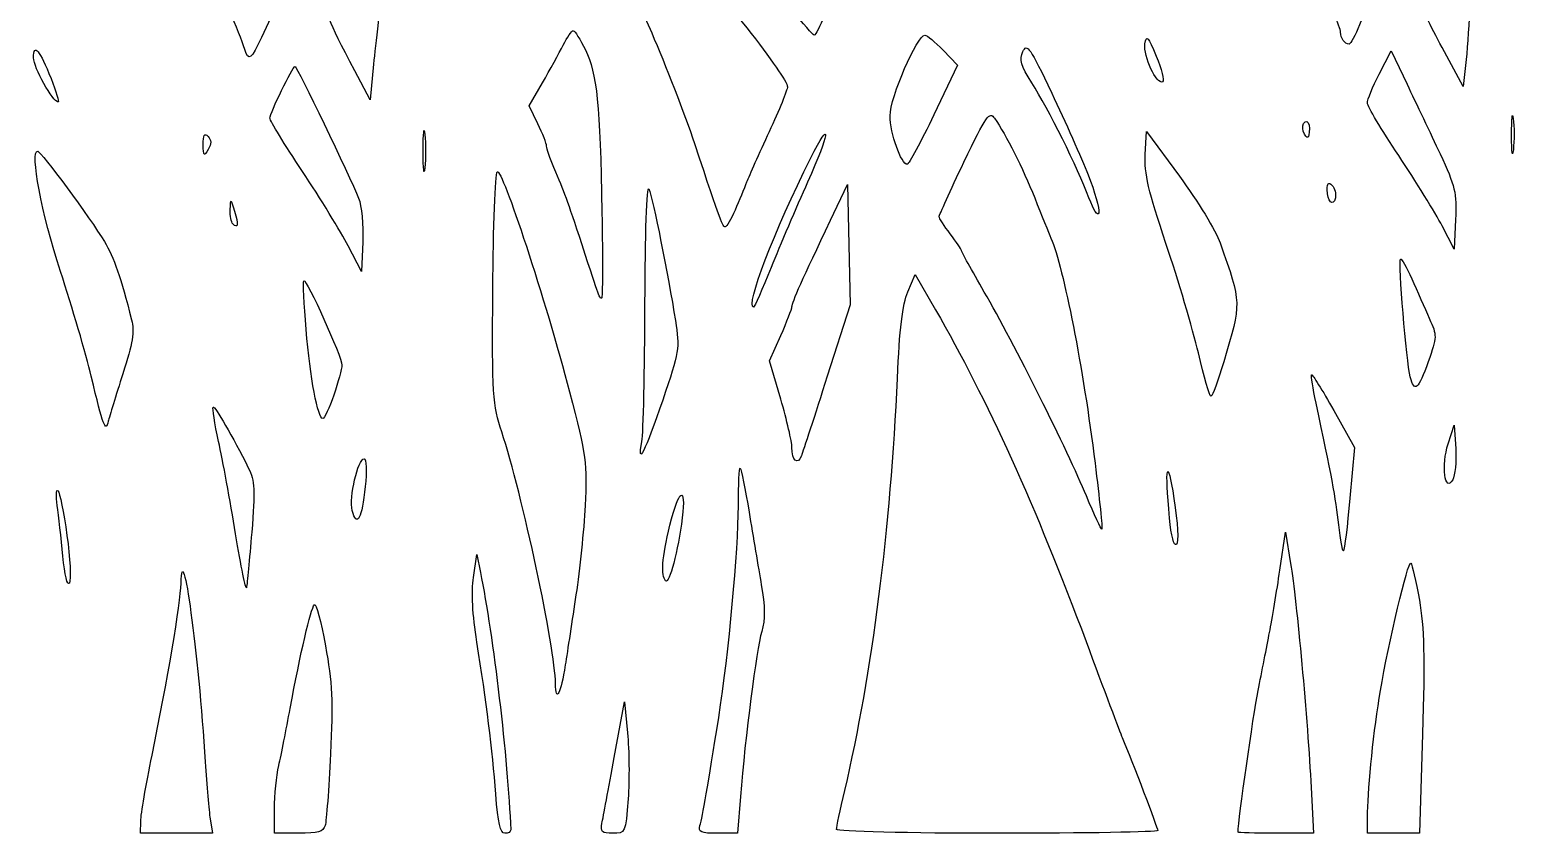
# Model space of a CAD drawing. Header units: centimetres. Extents: x -52 to 49, y -21 to 24.
# Drawn here: x -21 to -12.2, y -19.79 to -15.02 of the extents above; entities that cross this region are included whole.
import ezdxf

# ---------------------------------------------------------------- set-up
doc = ezdxf.new("R2010")
doc.units = ezdxf.units.CM
doc.header["$MEASUREMENT"] = 0
doc.layers.add('Layer 1', color=7, linetype='Continuous')

msp = doc.modelspace()

# ---------------------------------------------------------------- linework, layer by layer
at = {"layer": 'Layer 1'}
for points, knots in [([(-16.29039, -14.93876), (-16.25419, -14.85072), (-16.24717, -14.78969), (-16.26114, -14.68441), (-16.26114, -14.68441), (-16.27691, -14.5655), (-16.29819, -14.52665), (-16.41135, -14.41008), (-16.41135, -14.41008), (-16.48386, -14.33539), (-16.63577, -14.14645), (-16.74893, -13.99023), (-16.74893, -13.99023), (-16.74893, -13.99023), (-16.95468, -13.70618), (-16.95468, -13.70618), (-16.95468, -13.70618), (-16.95468, -13.70618), (-17.08118, -13.89132), (-17.08118, -13.89132), (-17.08118, -13.89132), (-17.08118, -13.89132), (-17.20768, -14.07646), (-17.20768, -14.07646), (-17.20768, -14.07646), (-17.20768, -14.07646), (-17.12782, -14.16213), (-17.12782, -14.16213), (-17.12782, -14.16213), (-16.93108, -14.37319), (-16.59116, -14.76374), (-16.4833, -14.90265), (-16.4833, -14.90265), (-16.41833, -14.98632), (-16.35906, -15.05474), (-16.35159, -15.05469), (-16.35159, -15.05469), (-16.34412, -15.05469), (-16.31658, -15.00246), (-16.29038, -14.93875), (-16.29038, -14.93875), (-16.29038, -14.93875), (-16.29039, -14.93876), (-16.29039, -14.93876)], [0, 0, 0, 0, 0.0833333, 0.0833333, 0.0833333, 0.0833333, 0.1666667, 0.1666667, 0.1666667, 0.1666667, 0.25, 0.25, 0.25, 0.25, 0.3333333, 0.3333333, 0.3333333, 0.3333333, 0.4166667, 0.4166667, 0.4166667, 0.4166667, 0.5, 0.5, 0.5, 0.5, 0.5833333, 0.5833333, 0.5833333, 0.5833333, 0.6666667, 0.6666667, 0.6666667, 0.6666667, 0.75, 0.75, 0.75, 0.75, 0.8333333, 0.8333333, 0.8333333, 0.8333333, 1, 1, 1, 1]), ([(-19.62954, -15.06853), (-19.62954, -15.06853), (-19.57381, -14.94998), (-19.57381, -14.94998), (-19.57381, -14.94998), (-19.57381, -14.94998), (-19.69892, -14.71796), (-19.69892, -14.71796), (-19.69892, -14.71796), (-19.87925, -14.38354), (-20.11193, -13.99125), (-20.12323, -14.00256), (-20.12323, -14.00256), (-20.12857, -14.00789), (-20.1202, -14.09404), (-20.10464, -14.19398), (-20.10464, -14.19398), (-20.08631, -14.31169), (-20.03644, -14.4557), (-19.96307, -14.6028), (-19.96307, -14.6028), (-19.85857, -14.8123), (-19.76452, -15.02756), (-19.72803, -15.14078), (-19.72803, -15.14078), (-19.70578, -15.20982), (-19.69077, -15.19882), (-19.62953, -15.06853), (-19.62953, -15.06853), (-19.62953, -15.06853), (-19.62954, -15.06853), (-19.62954, -15.06853)], [0, 0, 0, 0, 0.1111111, 0.1111111, 0.1111111, 0.1111111, 0.2222222, 0.2222222, 0.2222222, 0.2222222, 0.3333333, 0.3333333, 0.3333333, 0.3333333, 0.4444444, 0.4444444, 0.4444444, 0.4444444, 0.5555556, 0.5555556, 0.5555556, 0.5555556, 0.6666667, 0.6666667, 0.6666667, 0.6666667, 0.7777778, 0.7777778, 0.7777778, 0.7777778, 1, 1, 1, 1]), ([(-13.11623, -14.99371), (-13.11623, -14.99371), (-13.06944, -14.87991), (-13.06944, -14.87991), (-13.06944, -14.87991), (-13.06944, -14.87991), (-13.23724, -14.57709), (-13.23724, -14.57709), (-13.23724, -14.57709), (-13.43696, -14.21667), (-13.5757, -13.99022), (-13.58878, -14.0033), (-13.58878, -14.0033), (-13.594, -14.00852), (-13.58664, -14.08496), (-13.57244, -14.17318), (-13.57244, -14.17318), (-13.55634, -14.27313), (-13.4868, -14.45916), (-13.38789, -14.66689), (-13.38789, -14.66689), (-13.30059, -14.85022), (-13.22917, -15.01646), (-13.22917, -15.03633), (-13.22917, -15.03633), (-13.22917, -15.07391), (-13.20507, -15.10779), (-13.17846, -15.10762), (-13.17846, -15.10762), (-13.16997, -15.10762), (-13.14197, -15.05631), (-13.11624, -14.99372), (-13.11624, -14.99372), (-13.11624, -14.99372), (-13.11623, -14.99371), (-13.11623, -14.99371)], [0, 0, 0, 0, 0.1, 0.1, 0.1, 0.1, 0.2, 0.2, 0.2, 0.2, 0.3, 0.3, 0.3, 0.3, 0.4, 0.4, 0.4, 0.4, 0.5, 0.5, 0.5, 0.5, 0.6, 0.6, 0.6, 0.6, 0.7, 0.7, 0.7, 0.7, 0.8, 0.8, 0.8, 0.8, 1, 1, 1, 1]), ([(-18.90415, -14.68582), (-18.88089, -14.49239), (-18.87431, -14.34678), (-18.8882, -14.33289), (-18.8882, -14.33289), (-18.90768, -14.31341), (-19.07259, -14.56632), (-19.22799, -14.85398), (-19.22799, -14.85398), (-19.25763, -14.90885), (-19.24173, -14.95212), (-19.07637, -15.26646), (-19.07637, -15.26646), (-19.07637, -15.26646), (-18.9859, -15.43844), (-18.9859, -15.43844), (-18.9859, -15.43844), (-18.9859, -15.43844), (-18.96482, -15.22677), (-18.96482, -15.22677), (-18.96482, -15.22677), (-18.95323, -15.11035), (-18.92593, -14.86693), (-18.90415, -14.68582)], [0, 0, 0, 0, 0.1428571, 0.1428571, 0.1428571, 0.1428571, 0.2857143, 0.2857143, 0.2857143, 0.2857143, 0.4285714, 0.4285714, 0.4285714, 0.4285714, 0.5714286, 0.5714286, 0.5714286, 0.5714286, 0.7142857, 0.7142857, 0.7142857, 0.7142857, 1, 1, 1, 1]), ([(-16.8208, -16.09328), (-16.79696, -16.03871), (-16.76615, -15.9643), (-16.75233, -15.92792), (-16.75233, -15.92792), (-16.73851, -15.89154), (-16.67833, -15.75689), (-16.6186, -15.6287), (-16.6186, -15.6287), (-16.55887, -15.50051), (-16.51, -15.38025), (-16.51, -15.36145), (-16.51, -15.36145), (-16.51, -15.30676), (-16.90788, -14.79634), (-17.24236, -14.42194), (-17.24236, -14.42194), (-17.24236, -14.42194), (-17.34681, -14.30502), (-17.34681, -14.30502), (-17.34681, -14.30502), (-17.34681, -14.30502), (-17.40956, -14.40655), (-17.40956, -14.40655), (-17.40956, -14.40655), (-17.49919, -14.55157), (-17.48358, -14.65497), (-17.31332, -15.04403), (-17.31332, -15.04403), (-17.23235, -15.22905), (-17.11814, -15.52446), (-17.05953, -15.70048), (-17.05953, -15.70048), (-16.90079, -16.17716), (-16.89516, -16.1925), (-16.87903, -16.1925), (-16.87903, -16.1925), (-16.87084, -16.1925), (-16.84463, -16.14785), (-16.8208, -16.09328)], [0, 0, 0, 0, 0.0909091, 0.0909091, 0.0909091, 0.0909091, 0.1818182, 0.1818182, 0.1818182, 0.1818182, 0.2727273, 0.2727273, 0.2727273, 0.2727273, 0.3636364, 0.3636364, 0.3636364, 0.3636364, 0.4545455, 0.4545455, 0.4545455, 0.4545455, 0.5454545, 0.5454545, 0.5454545, 0.5454545, 0.6363636, 0.6363636, 0.6363636, 0.6363636, 0.7272727, 0.7272727, 0.7272727, 0.7272727, 0.8181818, 0.8181818, 0.8181818, 0.8181818, 1, 1, 1, 1]), ([(-12.46475, -14.88115), (-12.46218, -14.73712), (-12.46965, -14.71329), (-12.53798, -14.64783), (-12.53798, -14.64783), (-12.53798, -14.64783), (-12.61408, -14.57492), (-12.61408, -14.57492), (-12.61408, -14.57492), (-12.61408, -14.57492), (-12.6835, -14.69913), (-12.6835, -14.69913), (-12.6835, -14.69913), (-12.72168, -14.76744), (-12.75292, -14.83981), (-12.75292, -14.85994), (-12.75292, -14.85994), (-12.75292, -14.88007), (-12.69637, -15.00061), (-12.62724, -15.1278), (-12.62724, -15.1278), (-12.62724, -15.1278), (-12.50156, -15.35906), (-12.50156, -15.35906), (-12.50156, -15.35906), (-12.50156, -15.35906), (-12.48459, -15.20031), (-12.48459, -15.20031), (-12.48459, -15.20031), (-12.47526, -15.113), (-12.46633, -14.96937), (-12.46475, -14.88115)], [0, 0, 0, 0, 0.1111111, 0.1111111, 0.1111111, 0.1111111, 0.2222222, 0.2222222, 0.2222222, 0.2222222, 0.3333333, 0.3333333, 0.3333333, 0.3333333, 0.4444444, 0.4444444, 0.4444444, 0.4444444, 0.5555556, 0.5555556, 0.5555556, 0.5555556, 0.6666667, 0.6666667, 0.6666667, 0.6666667, 0.7777778, 0.7777778, 0.7777778, 0.7777778, 1, 1, 1, 1]), ([(-17.61018, -16.10651), (-17.62154, -15.46035), (-17.63944, -15.28488), (-17.7085, -15.14274), (-17.7085, -15.14274), (-17.73907, -15.07981), (-17.77141, -15.02833), (-17.78037, -15.02833), (-17.78037, -15.02833), (-17.78933, -15.02833), (-17.8163, -15.06703), (-17.84032, -15.11432), (-17.84032, -15.11432), (-17.86434, -15.16161), (-17.91939, -15.26209), (-17.96266, -15.3376), (-17.96266, -15.3376), (-17.96266, -15.3376), (-18.04134, -15.47489), (-18.04134, -15.47489), (-18.04134, -15.47489), (-18.04134, -15.47489), (-17.99004, -15.58106), (-17.99004, -15.58106), (-17.99004, -15.58106), (-17.96183, -15.63945), (-17.93875, -15.69931), (-17.93875, -15.71407), (-17.93875, -15.71407), (-17.93875, -15.72883), (-17.91924, -15.78596), (-17.8954, -15.84103), (-17.8954, -15.84103), (-17.8306, -15.99068), (-17.81806, -16.02499), (-17.72838, -16.29833), (-17.72838, -16.29833), (-17.62076, -16.62635), (-17.62461, -16.61583), (-17.61207, -16.61583), (-17.61207, -16.61583), (-17.60611, -16.61583), (-17.60526, -16.38663), (-17.61019, -16.10651), (-17.61019, -16.10651), (-17.61019, -16.10651), (-17.61018, -16.10651), (-17.61018, -16.10651)], [0, 0, 0, 0, 0.0769231, 0.0769231, 0.0769231, 0.0769231, 0.1538462, 0.1538462, 0.1538462, 0.1538462, 0.2307692, 0.2307692, 0.2307692, 0.2307692, 0.3076923, 0.3076923, 0.3076923, 0.3076923, 0.3846154, 0.3846154, 0.3846154, 0.3846154, 0.4615385, 0.4615385, 0.4615385, 0.4615385, 0.5384615, 0.5384615, 0.5384615, 0.5384615, 0.6153846, 0.6153846, 0.6153846, 0.6153846, 0.6923077, 0.6923077, 0.6923077, 0.6923077, 0.7692308, 0.7692308, 0.7692308, 0.7692308, 0.8461538, 0.8461538, 0.8461538, 0.8461538, 1, 1, 1, 1]), ([(-15.64138, -15.52711), (-15.64138, -15.52711), (-15.50037, -15.23365), (-15.50037, -15.23365), (-15.50037, -15.23365), (-15.50037, -15.23365), (-15.58704, -15.14422), (-15.58704, -15.14422), (-15.58704, -15.14422), (-15.63471, -15.09504), (-15.68314, -15.05479), (-15.69465, -15.05479), (-15.69465, -15.05479), (-15.74118, -15.05479), (-15.90146, -15.4254), (-15.90146, -15.533), (-15.90146, -15.533), (-15.90146, -15.63649), (-15.83535, -15.82295), (-15.79923, -15.82133), (-15.79923, -15.82133), (-15.78997, -15.82091), (-15.71894, -15.68851), (-15.64138, -15.52711)], [0, 0, 0, 0, 0.1428571, 0.1428571, 0.1428571, 0.1428571, 0.2857143, 0.2857143, 0.2857143, 0.2857143, 0.4285714, 0.4285714, 0.4285714, 0.4285714, 0.5714286, 0.5714286, 0.5714286, 0.5714286, 0.7142857, 0.7142857, 0.7142857, 0.7142857, 1, 1, 1, 1]), ([(-14.32226, -15.17995), (-14.37137, -15.06248), (-14.38151, -15.05151), (-14.38938, -15.10733), (-14.38938, -15.10733), (-14.39952, -15.17924), (-14.31924, -15.35222), (-14.28543, -15.33132), (-14.28543, -15.33132), (-14.27387, -15.32417), (-14.29044, -15.25606), (-14.32226, -15.17994), (-14.32226, -15.17994), (-14.32226, -15.17994), (-14.32226, -15.17995), (-14.32226, -15.17995)], [0, 0, 0, 0, 0.2, 0.2, 0.2, 0.2, 0.4, 0.4, 0.4, 0.4, 0.6, 0.6, 0.6, 0.6, 1, 1, 1, 1]), ([(-20.8779, -15.31276), (-20.94413, -15.14371), (-20.98146, -15.09906), (-20.98146, -15.18888), (-20.98146, -15.18888), (-20.98146, -15.24616), (-20.86721, -15.45167), (-20.83537, -15.45167), (-20.83537, -15.45167), (-20.82883, -15.45167), (-20.84797, -15.38916), (-20.8779, -15.31276)], [0, 0, 0, 0, 0.25, 0.25, 0.25, 0.25, 0.5, 0.5, 0.5, 0.5, 1, 1, 1, 1]), ([(-14.72637, -15.88347), (-14.76576, -15.78422), (-14.8629, -15.5661), (-14.94224, -15.39875), (-14.94224, -15.39875), (-15.07111, -15.12693), (-15.08941, -15.1007), (-15.11385, -15.15283), (-15.11385, -15.15283), (-15.13625, -15.20063), (-15.12657, -15.23412), (-15.06028, -15.33804), (-15.06028, -15.33804), (-14.96181, -15.49241), (-14.78905, -15.84053), (-14.72158, -16.02052), (-14.72158, -16.02052), (-14.69366, -16.09501), (-14.66823, -16.13339), (-14.66337, -16.10836), (-14.66337, -16.10836), (-14.65863, -16.08391), (-14.68698, -15.98271), (-14.72637, -15.88346), (-14.72637, -15.88346), (-14.72637, -15.88346), (-14.72637, -15.88347), (-14.72637, -15.88347)], [0, 0, 0, 0, 0.125, 0.125, 0.125, 0.125, 0.25, 0.25, 0.25, 0.25, 0.375, 0.375, 0.375, 0.375, 0.5, 0.5, 0.5, 0.5, 0.625, 0.625, 0.625, 0.625, 0.75, 0.75, 0.75, 0.75, 1, 1, 1, 1]), ([(-12.63917, -15.75915), (-12.69445, -15.6415), (-12.78251, -15.45572), (-12.83485, -15.34631), (-12.83485, -15.34631), (-12.83485, -15.34631), (-12.93001, -15.14739), (-12.93001, -15.14739), (-12.93001, -15.14739), (-12.93001, -15.14739), (-13.00021, -15.28542), (-13.00021, -15.28542), (-13.00021, -15.28542), (-13.03882, -15.36133), (-13.07019, -15.43872), (-13.06993, -15.4574), (-13.06993, -15.4574), (-13.06967, -15.47607), (-12.98625, -15.61637), (-12.88457, -15.76916), (-12.88457, -15.76916), (-12.78289, -15.92196), (-12.66702, -16.10951), (-12.62709, -16.18594), (-12.62709, -16.18594), (-12.62709, -16.18594), (-12.55448, -16.3249), (-12.55448, -16.3249), (-12.55448, -16.3249), (-12.55448, -16.3249), (-12.54657, -16.14898), (-12.54657, -16.14898), (-12.54657, -16.14898), (-12.5395, -15.99169), (-12.5493, -15.95041), (-12.63917, -15.75914), (-12.63917, -15.75914), (-12.63917, -15.75914), (-12.63917, -15.75915), (-12.63917, -15.75915)], [0, 0, 0, 0, 0.0909091, 0.0909091, 0.0909091, 0.0909091, 0.1818182, 0.1818182, 0.1818182, 0.1818182, 0.2727273, 0.2727273, 0.2727273, 0.2727273, 0.3636364, 0.3636364, 0.3636364, 0.3636364, 0.4545455, 0.4545455, 0.4545455, 0.4545455, 0.5454545, 0.5454545, 0.5454545, 0.5454545, 0.6363636, 0.6363636, 0.6363636, 0.6363636, 0.7272727, 0.7272727, 0.7272727, 0.7272727, 0.8181818, 0.8181818, 0.8181818, 0.8181818, 1, 1, 1, 1]), ([(-19.05346, -16.02256), (-19.10639, -15.89017), (-19.41977, -15.24), (-19.43066, -15.24), (-19.43066, -15.24), (-19.44506, -15.24), (-19.57917, -15.51825), (-19.57917, -15.54812), (-19.57917, -15.54812), (-19.57917, -15.56189), (-19.49267, -15.70358), (-19.38696, -15.86298), (-19.38696, -15.86298), (-19.28124, -16.02238), (-19.1592, -16.22129), (-19.11576, -16.305), (-19.11576, -16.305), (-19.11576, -16.305), (-19.03678, -16.45719), (-19.03678, -16.45719), (-19.03678, -16.45719), (-19.03678, -16.45719), (-19.02885, -16.28057), (-19.02885, -16.28057), (-19.02885, -16.28057), (-19.02446, -16.1828), (-19.03545, -16.06761), (-19.05347, -16.02254), (-19.05347, -16.02254), (-19.05347, -16.02254), (-19.05346, -16.02256), (-19.05346, -16.02256)], [0, 0, 0, 0, 0.1111111, 0.1111111, 0.1111111, 0.1111111, 0.2222222, 0.2222222, 0.2222222, 0.2222222, 0.3333333, 0.3333333, 0.3333333, 0.3333333, 0.4444444, 0.4444444, 0.4444444, 0.4444444, 0.5555556, 0.5555556, 0.5555556, 0.5555556, 0.6666667, 0.6666667, 0.6666667, 0.6666667, 0.7777778, 0.7777778, 0.7777778, 0.7777778, 1, 1, 1, 1]), ([(-16.60665, -16.43363), (-16.55489, -16.30431), (-16.4578, -16.0767), (-16.39089, -15.92783), (-16.39089, -15.92783), (-16.25903, -15.63445), (-16.24624, -15.53484), (-16.37272, -15.78634), (-16.37272, -15.78634), (-16.58699, -16.21241), (-16.76204, -16.66876), (-16.71121, -16.66876), (-16.71121, -16.66876), (-16.70546, -16.66876), (-16.65841, -16.56296), (-16.60665, -16.43364), (-16.60665, -16.43364), (-16.60665, -16.43364), (-16.60665, -16.43363), (-16.60665, -16.43363)], [0, 0, 0, 0, 0.1666667, 0.1666667, 0.1666667, 0.1666667, 0.3333333, 0.3333333, 0.3333333, 0.3333333, 0.5, 0.5, 0.5, 0.5, 0.6666667, 0.6666667, 0.6666667, 0.6666667, 1, 1, 1, 1]), ([(-14.68562, -17.59479), (-14.75566, -17.02863), (-14.87045, -16.44211), (-14.94713, -16.25864), (-14.94713, -16.25864), (-14.95929, -16.22954), (-15.00267, -16.12238), (-15.04352, -16.02051), (-15.04352, -16.02051), (-15.11547, -15.84112), (-15.2121, -15.64923), (-15.28151, -15.54794), (-15.28151, -15.54794), (-15.31166, -15.50394), (-15.33096, -15.53163), (-15.46284, -15.80803), (-15.46284, -15.80803), (-15.54401, -15.97817), (-15.61042, -16.12422), (-15.61042, -16.13259), (-15.61042, -16.13259), (-15.61042, -16.14096), (-15.58065, -16.18684), (-15.54427, -16.23453), (-15.54427, -16.23453), (-15.50789, -16.28223), (-15.47812, -16.32629), (-15.47812, -16.33245), (-15.47812, -16.33245), (-15.47812, -16.33861), (-15.41704, -16.44954), (-15.34238, -16.57895), (-15.34238, -16.57895), (-15.16689, -16.88317), (-14.84593, -17.52421), (-14.73705, -17.78797), (-14.73705, -17.78797), (-14.69018, -17.9015), (-14.64876, -17.9908), (-14.64499, -17.98641), (-14.64499, -17.98641), (-14.64123, -17.98202), (-14.65951, -17.80578), (-14.68561, -17.59478), (-14.68561, -17.59478), (-14.68561, -17.59478), (-14.68562, -17.59479), (-14.68562, -17.59479)], [0, 0, 0, 0, 0.0769231, 0.0769231, 0.0769231, 0.0769231, 0.1538462, 0.1538462, 0.1538462, 0.1538462, 0.2307692, 0.2307692, 0.2307692, 0.2307692, 0.3076923, 0.3076923, 0.3076923, 0.3076923, 0.3846154, 0.3846154, 0.3846154, 0.3846154, 0.4615385, 0.4615385, 0.4615385, 0.4615385, 0.5384615, 0.5384615, 0.5384615, 0.5384615, 0.6153846, 0.6153846, 0.6153846, 0.6153846, 0.6923077, 0.6923077, 0.6923077, 0.6923077, 0.7692308, 0.7692308, 0.7692308, 0.7692308, 0.8461538, 0.8461538, 0.8461538, 0.8461538, 1, 1, 1, 1]), ([(-13.41438, -15.60886), (-13.41438, -15.5789), (-13.42577, -15.56142), (-13.43968, -15.57002), (-13.43968, -15.57002), (-13.4536, -15.57862), (-13.45828, -15.60314), (-13.45008, -15.6245), (-13.45008, -15.6245), (-13.42909, -15.67919), (-13.41438, -15.67275), (-13.41438, -15.60886)], [0, 0, 0, 0, 0.25, 0.25, 0.25, 0.25, 0.5, 0.5, 0.5, 0.5, 1, 1, 1, 1]), ([(-12.20466, -15.5503), (-12.2105, -15.50333), (-12.21519, -15.54824), (-12.21507, -15.65011), (-12.21507, -15.65011), (-12.21507, -15.75197), (-12.21017, -15.79041), (-12.20444, -15.73551), (-12.20444, -15.73551), (-12.19871, -15.68061), (-12.19881, -15.59727), (-12.2047, -15.5503), (-12.2047, -15.5503), (-12.2047, -15.5503), (-12.20466, -15.5503), (-12.20466, -15.5503)], [0, 0, 0, 0, 0.2, 0.2, 0.2, 0.2, 0.4, 0.4, 0.4, 0.4, 0.6, 0.6, 0.6, 0.6, 1, 1, 1, 1]), ([(-19.94684, -15.65549), (-19.96813, -15.6342), (-19.97582, -15.64742), (-19.97524, -15.70434), (-19.97524, -15.70434), (-19.97453, -15.77276), (-19.97093, -15.77636), (-19.94604, -15.73354), (-19.94604, -15.73354), (-19.92569, -15.69853), (-19.92592, -15.67642), (-19.94683, -15.65549), (-19.94683, -15.65549), (-19.94683, -15.65549), (-19.94684, -15.65549), (-19.94684, -15.65549)], [0, 0, 0, 0, 0.2, 0.2, 0.2, 0.2, 0.4, 0.4, 0.4, 0.4, 0.6, 0.6, 0.6, 0.6, 1, 1, 1, 1]), ([(-18.66031, -15.64349), (-18.66602, -15.58892), (-18.67069, -15.63357), (-18.67069, -15.74271), (-18.67069, -15.74271), (-18.67069, -15.85185), (-18.66602, -15.8965), (-18.66031, -15.84193), (-18.66031, -15.84193), (-18.6546, -15.78736), (-18.6546, -15.69806), (-18.66031, -15.64349)], [0, 0, 0, 0, 0.25, 0.25, 0.25, 0.25, 0.5, 0.5, 0.5, 0.5, 1, 1, 1, 1]), ([(-13.92213, -16.99268), (-13.81633, -16.63793), (-13.81594, -16.65085), (-13.94321, -16.28762), (-13.94321, -16.28762), (-13.96822, -16.21625), (-14.07675, -16.03826), (-14.18439, -15.8921), (-14.18439, -15.8921), (-14.18439, -15.8921), (-14.3801, -15.62635), (-14.3801, -15.62635), (-14.3801, -15.62635), (-14.3801, -15.62635), (-14.38809, -15.76368), (-14.38809, -15.76368), (-14.38809, -15.76368), (-14.39441, -15.87225), (-14.36856, -15.98279), (-14.2647, -16.29149), (-14.2647, -16.29149), (-14.19244, -16.50625), (-14.10611, -16.79806), (-14.07285, -16.93994), (-14.07285, -16.93994), (-14.03959, -17.08182), (-14.00582, -17.19783), (-13.9978, -17.19773), (-13.9978, -17.19773), (-13.98979, -17.19773), (-13.95573, -17.10536), (-13.92213, -16.99268)], [0, 0, 0, 0, 0.1111111, 0.1111111, 0.1111111, 0.1111111, 0.2222222, 0.2222222, 0.2222222, 0.2222222, 0.3333333, 0.3333333, 0.3333333, 0.3333333, 0.4444444, 0.4444444, 0.4444444, 0.4444444, 0.5555556, 0.5555556, 0.5555556, 0.5555556, 0.6666667, 0.6666667, 0.6666667, 0.6666667, 0.7777778, 0.7777778, 0.7777778, 0.7777778, 1, 1, 1, 1]), ([(-20.4518, -17.0641), (-20.39405, -16.88442), (-20.38239, -16.81267), (-20.39976, -16.74402), (-20.39976, -16.74402), (-20.46361, -16.4918), (-20.50484, -16.37342), (-20.56163, -16.27925), (-20.56163, -16.27925), (-20.6438, -16.14301), (-20.93755, -15.74471), (-20.95668, -15.74359), (-20.95668, -15.74359), (-21.00445, -15.7408), (-20.93288, -16.11946), (-20.82183, -16.45709), (-20.82183, -16.45709), (-20.75242, -16.6681), (-20.67022, -16.94789), (-20.63916, -17.07886), (-20.63916, -17.07886), (-20.56876, -17.37565), (-20.55415, -17.41427), (-20.53808, -17.34602), (-20.53808, -17.34602), (-20.53156, -17.31833), (-20.49273, -17.19147), (-20.45179, -17.06409), (-20.45179, -17.06409), (-20.45179, -17.06409), (-20.4518, -17.0641), (-20.4518, -17.0641)], [0, 0, 0, 0, 0.1111111, 0.1111111, 0.1111111, 0.1111111, 0.2222222, 0.2222222, 0.2222222, 0.2222222, 0.3333333, 0.3333333, 0.3333333, 0.3333333, 0.4444444, 0.4444444, 0.4444444, 0.4444444, 0.5555556, 0.5555556, 0.5555556, 0.5555556, 0.6666667, 0.6666667, 0.6666667, 0.6666667, 0.7777778, 0.7777778, 0.7777778, 0.7777778, 1, 1, 1, 1]), ([(-17.82747, -18.79201), (-17.81479, -18.70835), (-17.78635, -18.52083), (-17.76426, -18.37531), (-17.76426, -18.37531), (-17.74217, -18.22979), (-17.71774, -17.99166), (-17.70997, -17.84614), (-17.70997, -17.84614), (-17.69676, -17.59872), (-17.70275, -17.55495), (-17.80238, -17.17145), (-17.80238, -17.17145), (-17.94149, -16.63594), (-18.20364, -15.83816), (-18.23129, -15.86622), (-18.23129, -15.86622), (-18.24321, -15.87832), (-18.25498, -16.19183), (-18.25743, -16.56291), (-18.25743, -16.56291), (-18.26157, -17.19073), (-18.25791, -17.24954), (-18.20464, -17.40958), (-18.20464, -17.40958), (-18.08449, -17.77054), (-17.88585, -18.69978), (-17.88585, -18.90091), (-17.88585, -18.90091), (-17.88585, -19.02221), (-17.8531, -18.96111), (-17.82748, -18.79201), (-17.82748, -18.79201), (-17.82748, -18.79201), (-17.82747, -18.79201), (-17.82747, -18.79201)], [0, 0, 0, 0, 0.1, 0.1, 0.1, 0.1, 0.2, 0.2, 0.2, 0.2, 0.3, 0.3, 0.3, 0.3, 0.4, 0.4, 0.4, 0.4, 0.5, 0.5, 0.5, 0.5, 0.6, 0.6, 0.6, 0.6, 0.7, 0.7, 0.7, 0.7, 0.8, 0.8, 0.8, 0.8, 1, 1, 1, 1]), ([(-13.2796, -15.94627), (-13.30055, -15.92532), (-13.30854, -15.93219), (-13.30854, -15.97113), (-13.30854, -15.97113), (-13.30854, -16.04108), (-13.27154, -16.07821), (-13.25976, -16.02008), (-13.25976, -16.02008), (-13.25476, -15.9954), (-13.26369, -15.96219), (-13.2796, -15.94627)], [0, 0, 0, 0, 0.25, 0.25, 0.25, 0.25, 0.5, 0.5, 0.5, 0.5, 1, 1, 1, 1]), ([(-19.78943, -16.09856), (-19.81232, -16.02193), (-19.81278, -16.02175), (-19.81501, -16.08887), (-19.81501, -16.08887), (-19.81625, -16.12646), (-19.80935, -16.16516), (-19.79965, -16.17486), (-19.79965, -16.17486), (-19.76893, -16.20558), (-19.76538, -16.17909), (-19.78943, -16.09856)], [0, 0, 0, 0, 0.25, 0.25, 0.25, 0.25, 0.5, 0.5, 0.5, 0.5, 1, 1, 1, 1]), ([(-17.24973, -17.21984), (-17.15172, -16.93261), (-17.14858, -16.91293), (-17.17457, -16.74812), (-17.17457, -16.74812), (-17.21683, -16.48018), (-17.3084, -16.02616), (-17.33199, -15.9676), (-17.33199, -15.9676), (-17.34371, -15.9385), (-17.35406, -16.24359), (-17.35498, -16.64559), (-17.35498, -16.64559), (-17.35591, -17.04759), (-17.36432, -17.41669), (-17.37369, -17.4658), (-17.37369, -17.4658), (-17.40406, -17.62504), (-17.35431, -17.52634), (-17.24972, -17.21983), (-17.24972, -17.21983), (-17.24972, -17.21983), (-17.24973, -17.21984), (-17.24973, -17.21984)], [0, 0, 0, 0, 0.1428571, 0.1428571, 0.1428571, 0.1428571, 0.2857143, 0.2857143, 0.2857143, 0.2857143, 0.4285714, 0.4285714, 0.4285714, 0.4285714, 0.5714286, 0.5714286, 0.5714286, 0.5714286, 0.7142857, 0.7142857, 0.7142857, 0.7142857, 1, 1, 1, 1]), ([(-16.27365, -17.07885), (-16.27365, -17.07885), (-16.13789, -16.65552), (-16.13789, -16.65552), (-16.13789, -16.65552), (-16.13789, -16.65552), (-16.14535, -16.29833), (-16.14535, -16.29833), (-16.14535, -16.29833), (-16.14535, -16.29833), (-16.15281, -15.94114), (-16.15281, -15.94114), (-16.15281, -15.94114), (-16.15281, -15.94114), (-16.25398, -16.15281), (-16.25398, -16.15281), (-16.25398, -16.15281), (-16.419, -16.49806), (-16.48354, -16.64238), (-16.48354, -16.66618), (-16.48354, -16.66618), (-16.48354, -16.67852), (-16.51322, -16.75572), (-16.54948, -16.83773), (-16.54948, -16.83773), (-16.54948, -16.83773), (-16.61542, -16.98684), (-16.61542, -16.98684), (-16.61542, -16.98684), (-16.61542, -16.98684), (-16.54948, -17.2144), (-16.54948, -17.2144), (-16.54948, -17.2144), (-16.51321, -17.33956), (-16.48354, -17.46841), (-16.48354, -17.50073), (-16.48354, -17.50073), (-16.48354, -17.57965), (-16.44912, -17.60983), (-16.42712, -17.5502), (-16.42712, -17.5502), (-16.41738, -17.52379), (-16.34832, -17.31168), (-16.27365, -17.07885)], [0, 0, 0, 0, 0.0833333, 0.0833333, 0.0833333, 0.0833333, 0.1666667, 0.1666667, 0.1666667, 0.1666667, 0.25, 0.25, 0.25, 0.25, 0.3333333, 0.3333333, 0.3333333, 0.3333333, 0.4166667, 0.4166667, 0.4166667, 0.4166667, 0.5, 0.5, 0.5, 0.5, 0.5833333, 0.5833333, 0.5833333, 0.5833333, 0.6666667, 0.6666667, 0.6666667, 0.6666667, 0.75, 0.75, 0.75, 0.75, 0.8333333, 0.8333333, 0.8333333, 0.8333333, 1, 1, 1, 1]), ([(-12.70933, -16.99286), (-12.65654, -16.84449), (-12.65638, -16.83811), (-12.70309, -16.73489), (-12.70309, -16.73489), (-12.72943, -16.67668), (-12.77606, -16.57135), (-12.80671, -16.50081), (-12.80671, -16.50081), (-12.83736, -16.43027), (-12.86776, -16.37789), (-12.87427, -16.38441), (-12.87427, -16.38441), (-12.88825, -16.39839), (-12.8385, -16.99196), (-12.81575, -17.0826), (-12.81575, -17.0826), (-12.79172, -17.17834), (-12.7683, -17.15859), (-12.70933, -16.99286)], [0, 0, 0, 0, 0.1666667, 0.1666667, 0.1666667, 0.1666667, 0.3333333, 0.3333333, 0.3333333, 0.3333333, 0.5, 0.5, 0.5, 0.5, 0.6666667, 0.6666667, 0.6666667, 0.6666667, 1, 1, 1, 1]), ([(-19.20061, -17.19095), (-19.17431, -17.11475), (-19.15257, -17.03454), (-19.15231, -17.01271), (-19.15231, -17.01271), (-19.15175, -16.9665), (-19.36391, -16.49721), (-19.37832, -16.51277), (-19.37832, -16.51277), (-19.38365, -16.51852), (-19.37761, -16.64825), (-19.36484, -16.80105), (-19.36484, -16.80105), (-19.34082, -17.08898), (-19.29552, -17.33048), (-19.26564, -17.32986), (-19.26564, -17.32986), (-19.25618, -17.3296), (-19.22691, -17.26716), (-19.20061, -17.19095)], [0, 0, 0, 0, 0.1666667, 0.1666667, 0.1666667, 0.1666667, 0.3333333, 0.3333333, 0.3333333, 0.3333333, 0.5, 0.5, 0.5, 0.5, 0.6666667, 0.6666667, 0.6666667, 0.6666667, 1, 1, 1, 1]), ([(-14.31396, -19.77427), (-14.31396, -19.75961), (-14.46593, -19.36151), (-14.52479, -19.22198), (-14.52479, -19.22198), (-14.53707, -19.19288), (-14.63342, -18.93689), (-14.73891, -18.65313), (-14.73891, -18.65313), (-15.03689, -17.85156), (-15.32328, -17.22006), (-15.63191, -16.68404), (-15.63191, -16.68404), (-15.63191, -16.68404), (-15.7526, -16.47443), (-15.7526, -16.47443), (-15.7526, -16.47443), (-15.7526, -16.47443), (-15.79641, -16.57821), (-15.79641, -16.57821), (-15.79641, -16.57821), (-15.82724, -16.65125), (-15.84547, -16.80344), (-15.85795, -17.09209), (-15.85795, -17.09209), (-15.89623, -17.97721), (-16.00661, -18.84213), (-16.16989, -19.53651), (-16.16989, -19.53651), (-16.19688, -19.65129), (-16.21896, -19.75547), (-16.21896, -19.76802), (-16.21896, -19.76802), (-16.21896, -19.78057), (-15.79033, -19.79084), (-15.26646, -19.79084), (-15.26646, -19.79084), (-14.74258, -19.79084), (-14.31396, -19.78339), (-14.31396, -19.77428), (-14.31396, -19.77428), (-14.31396, -19.77428), (-14.31396, -19.77427), (-14.31396, -19.77427)], [0, 0, 0, 0, 0.0833333, 0.0833333, 0.0833333, 0.0833333, 0.1666667, 0.1666667, 0.1666667, 0.1666667, 0.25, 0.25, 0.25, 0.25, 0.3333333, 0.3333333, 0.3333333, 0.3333333, 0.4166667, 0.4166667, 0.4166667, 0.4166667, 0.5, 0.5, 0.5, 0.5, 0.5833333, 0.5833333, 0.5833333, 0.5833333, 0.6666667, 0.6666667, 0.6666667, 0.6666667, 0.75, 0.75, 0.75, 0.75, 0.8333333, 0.8333333, 0.8333333, 0.8333333, 1, 1, 1, 1]), ([(-13.17381, -17.80303), (-13.17381, -17.80303), (-13.14621, -17.50103), (-13.14621, -17.50103), (-13.14621, -17.50103), (-13.14621, -17.50103), (-13.26966, -17.28151), (-13.26966, -17.28151), (-13.26966, -17.28151), (-13.33756, -17.16078), (-13.39663, -17.06578), (-13.40094, -17.07042), (-13.40094, -17.07042), (-13.40524, -17.07506), (-13.3934, -17.15029), (-13.37461, -17.2376), (-13.37461, -17.2376), (-13.2846, -17.65593), (-13.25663, -17.80601), (-13.24007, -17.95948), (-13.24007, -17.95948), (-13.2302, -18.05092), (-13.21747, -18.12107), (-13.21177, -18.11538), (-13.21177, -18.11538), (-13.20607, -18.10968), (-13.18899, -17.96912), (-13.17381, -17.80303)], [0, 0, 0, 0, 0.125, 0.125, 0.125, 0.125, 0.25, 0.25, 0.25, 0.25, 0.375, 0.375, 0.375, 0.375, 0.5, 0.5, 0.5, 0.5, 0.625, 0.625, 0.625, 0.625, 0.75, 0.75, 0.75, 0.75, 1, 1, 1, 1]), ([(-19.68748, -18.0049), (-19.66587, -17.75026), (-19.66849, -17.70227), (-19.70842, -17.62125), (-19.70842, -17.62125), (-19.7973, -17.44088), (-19.90665, -17.25199), (-19.91648, -17.26183), (-19.91648, -17.26183), (-19.92196, -17.26731), (-19.9072, -17.35936), (-19.88367, -17.46637), (-19.88367, -17.46637), (-19.86014, -17.57338), (-19.81474, -17.81981), (-19.78278, -18.01399), (-19.78278, -18.01399), (-19.75082, -18.20817), (-19.72186, -18.35105), (-19.71842, -18.33149), (-19.71842, -18.33149), (-19.71498, -18.31194), (-19.70105, -18.16497), (-19.68747, -18.0049), (-19.68747, -18.0049), (-19.68747, -18.0049), (-19.68748, -18.0049), (-19.68748, -18.0049)], [0, 0, 0, 0, 0.125, 0.125, 0.125, 0.125, 0.25, 0.25, 0.25, 0.25, 0.375, 0.375, 0.375, 0.375, 0.5, 0.5, 0.5, 0.5, 0.625, 0.625, 0.625, 0.625, 0.75, 0.75, 0.75, 0.75, 1, 1, 1, 1]), ([(-12.54649, -17.50869), (-12.54649, -17.50869), (-12.55448, -17.3699), (-12.55448, -17.3699), (-12.55448, -17.3699), (-12.55448, -17.3699), (-12.59101, -17.48), (-12.59101, -17.48), (-12.59101, -17.48), (-12.63242, -17.60479), (-12.61087, -17.77681), (-12.56426, -17.69353), (-12.56426, -17.69353), (-12.55009, -17.66821), (-12.54209, -17.58503), (-12.54649, -17.5087), (-12.54649, -17.5087), (-12.54649, -17.5087), (-12.54649, -17.50869), (-12.54649, -17.50869)], [0, 0, 0, 0, 0.1666667, 0.1666667, 0.1666667, 0.1666667, 0.3333333, 0.3333333, 0.3333333, 0.3333333, 0.5, 0.5, 0.5, 0.5, 0.6666667, 0.6666667, 0.6666667, 0.6666667, 1, 1, 1, 1]), ([(-19.01413, -17.7337), (-19.0052, -17.64275), (-19.00808, -17.56834), (-19.02051, -17.56834), (-19.02051, -17.56834), (-19.05751, -17.56834), (-19.11064, -17.79857), (-19.09136, -17.87537), (-19.09136, -17.87537), (-19.06497, -17.98053), (-19.03251, -17.921), (-19.01413, -17.73371), (-19.01413, -17.73371), (-19.01413, -17.73371), (-19.01413, -17.7337), (-19.01413, -17.7337)], [0, 0, 0, 0, 0.2, 0.2, 0.2, 0.2, 0.4, 0.4, 0.4, 0.4, 0.6, 0.6, 0.6, 0.6, 1, 1, 1, 1]), ([(-14.2175, -17.80388), (-14.25762, -17.54364), (-14.27285, -17.61135), (-14.24368, -17.92025), (-14.24368, -17.92025), (-14.23363, -18.02662), (-14.21697, -18.09047), (-14.20292, -18.07642), (-14.20292, -18.07642), (-14.18887, -18.06237), (-14.19483, -17.95095), (-14.21751, -17.80388), (-14.21751, -17.80388), (-14.21751, -17.80388), (-14.2175, -17.80388), (-14.2175, -17.80388)], [0, 0, 0, 0, 0.2, 0.2, 0.2, 0.2, 0.4, 0.4, 0.4, 0.4, 0.6, 0.6, 0.6, 0.6, 1, 1, 1, 1]), ([(-16.78907, -19.57255), (-16.76073, -19.21856), (-16.69388, -18.70049), (-16.66275, -18.59348), (-16.66275, -18.59348), (-16.64151, -18.52048), (-16.64212, -18.44683), (-16.66505, -18.31567), (-16.66505, -18.31567), (-16.68221, -18.21751), (-16.71473, -18.02421), (-16.73733, -17.88613), (-16.73733, -17.88613), (-16.75993, -17.74805), (-16.78351, -17.62998), (-16.78974, -17.62375), (-16.78974, -17.62375), (-16.79597, -17.61752), (-16.80109, -17.7186), (-16.80112, -17.84835), (-16.80112, -17.84835), (-16.80112, -18.11166), (-16.85784, -18.72061), (-16.91787, -19.10322), (-16.91787, -19.10322), (-16.98098, -19.50545), (-17.01374, -19.69495), (-17.02874, -19.74453), (-17.02874, -19.74453), (-17.04062, -19.7838), (-17.02482, -19.79083), (-16.92466, -19.79083), (-16.92466, -19.79083), (-16.92466, -19.79083), (-16.80657, -19.79083), (-16.80657, -19.79083), (-16.80657, -19.79083), (-16.80657, -19.79083), (-16.78909, -19.57255), (-16.78909, -19.57255), (-16.78909, -19.57255), (-16.78909, -19.57255), (-16.78907, -19.57255), (-16.78907, -19.57255)], [0, 0, 0, 0, 0.0833333, 0.0833333, 0.0833333, 0.0833333, 0.1666667, 0.1666667, 0.1666667, 0.1666667, 0.25, 0.25, 0.25, 0.25, 0.3333333, 0.3333333, 0.3333333, 0.3333333, 0.4166667, 0.4166667, 0.4166667, 0.4166667, 0.5, 0.5, 0.5, 0.5, 0.5833333, 0.5833333, 0.5833333, 0.5833333, 0.6666667, 0.6666667, 0.6666667, 0.6666667, 0.75, 0.75, 0.75, 0.75, 0.8333333, 0.8333333, 0.8333333, 0.8333333, 1, 1, 1, 1]), ([(-20.78336, -18.02286), (-20.80222, -17.88722), (-20.82639, -17.76816), (-20.83709, -17.75828), (-20.83709, -17.75828), (-20.84778, -17.7484), (-20.8496, -17.78794), (-20.84113, -17.84615), (-20.84113, -17.84615), (-20.83266, -17.90436), (-20.81741, -18.03977), (-20.80725, -18.14706), (-20.80725, -18.14706), (-20.79675, -18.2579), (-20.7802, -18.32645), (-20.76893, -18.30581), (-20.76893, -18.30581), (-20.75801, -18.28583), (-20.76451, -18.1585), (-20.78337, -18.02286), (-20.78337, -18.02286), (-20.78337, -18.02286), (-20.78336, -18.02286), (-20.78336, -18.02286)], [0, 0, 0, 0, 0.1428571, 0.1428571, 0.1428571, 0.1428571, 0.2857143, 0.2857143, 0.2857143, 0.2857143, 0.4285714, 0.4285714, 0.4285714, 0.4285714, 0.5714286, 0.5714286, 0.5714286, 0.5714286, 0.7142857, 0.7142857, 0.7142857, 0.7142857, 1, 1, 1, 1]), ([(-17.13414, -17.91891), (-17.1092, -17.72008), (-17.15493, -17.74743), (-17.20681, -17.96238), (-17.20681, -17.96238), (-17.25386, -18.15733), (-17.26206, -18.26266), (-17.23249, -18.29223), (-17.23249, -18.29223), (-17.21092, -18.3138), (-17.15891, -18.11637), (-17.13414, -17.91891)], [0, 0, 0, 0, 0.25, 0.25, 0.25, 0.25, 0.5, 0.5, 0.5, 0.5, 1, 1, 1, 1]), ([(-19.934, -19.70484), (-19.9413, -19.65755), (-19.95437, -19.50574), (-19.96304, -19.3675), (-19.96304, -19.3675), (-20.00347, -18.72278), (-20.10097, -18.00466), (-20.10674, -18.30917), (-20.10674, -18.30917), (-20.10886, -18.42051), (-20.18851, -18.89194), (-20.27888, -19.32782), (-20.27888, -19.32782), (-20.31508, -19.50245), (-20.3451, -19.67806), (-20.34558, -19.71808), (-20.34558, -19.71808), (-20.34558, -19.71808), (-20.34645, -19.79084), (-20.34645, -19.79084), (-20.34645, -19.79084), (-20.34645, -19.79084), (-20.13358, -19.79084), (-20.13358, -19.79084), (-20.13358, -19.79084), (-20.13358, -19.79084), (-19.92071, -19.79084), (-19.92071, -19.79084), (-19.92071, -19.79084), (-19.92071, -19.79084), (-19.93398, -19.70485), (-19.93398, -19.70485), (-19.93398, -19.70485), (-19.93398, -19.70485), (-19.934, -19.70484), (-19.934, -19.70484)], [0, 0, 0, 0, 0.1, 0.1, 0.1, 0.1, 0.2, 0.2, 0.2, 0.2, 0.3, 0.3, 0.3, 0.3, 0.4, 0.4, 0.4, 0.4, 0.5, 0.5, 0.5, 0.5, 0.6, 0.6, 0.6, 0.6, 0.7, 0.7, 0.7, 0.7, 0.8, 0.8, 0.8, 0.8, 1, 1, 1, 1]), ([(-13.40386, -19.51964), (-13.42375, -19.12679), (-13.48968, -18.40509), (-13.52532, -18.19011), (-13.52532, -18.19011), (-13.52532, -18.19011), (-13.55603, -18.0049), (-13.55603, -18.0049), (-13.55603, -18.0049), (-13.55603, -18.0049), (-13.58916, -18.2298), (-13.58916, -18.2298), (-13.58916, -18.2298), (-13.60738, -18.35349), (-13.63512, -18.52018), (-13.6508, -18.60022), (-13.6508, -18.60022), (-13.66648, -18.68026), (-13.69691, -18.83504), (-13.71843, -18.94418), (-13.71843, -18.94418), (-13.74711, -19.08966), (-13.83485, -19.7088), (-13.83747, -19.78423), (-13.83747, -19.78423), (-13.83747, -19.78787), (-13.73699, -19.79084), (-13.61391, -19.79084), (-13.61391, -19.79084), (-13.61391, -19.79084), (-13.39012, -19.79084), (-13.39012, -19.79084), (-13.39012, -19.79084), (-13.39012, -19.79084), (-13.40385, -19.51964), (-13.40385, -19.51964), (-13.40385, -19.51964), (-13.40385, -19.51964), (-13.40386, -19.51964), (-13.40386, -19.51964)], [0, 0, 0, 0, 0.0909091, 0.0909091, 0.0909091, 0.0909091, 0.1818182, 0.1818182, 0.1818182, 0.1818182, 0.2727273, 0.2727273, 0.2727273, 0.2727273, 0.3636364, 0.3636364, 0.3636364, 0.3636364, 0.4545455, 0.4545455, 0.4545455, 0.4545455, 0.5454545, 0.5454545, 0.5454545, 0.5454545, 0.6363636, 0.6363636, 0.6363636, 0.6363636, 0.7272727, 0.7272727, 0.7272727, 0.7272727, 0.8181818, 0.8181818, 0.8181818, 0.8181818, 1, 1, 1, 1]), ([(-18.15122, -19.77099), (-18.16829, -19.35069), (-18.25465, -18.61634), (-18.33091, -18.24302), (-18.33091, -18.24302), (-18.33091, -18.24302), (-18.35253, -18.13719), (-18.35253, -18.13719), (-18.35253, -18.13719), (-18.35253, -18.13719), (-18.37246, -18.27202), (-18.37246, -18.27202), (-18.37246, -18.27202), (-18.38532, -18.35902), (-18.3782, -18.49512), (-18.3524, -18.65567), (-18.3524, -18.65567), (-18.29556, -19.00936), (-18.26039, -19.29241), (-18.24011, -19.55933), (-18.24011, -19.55933), (-18.22725, -19.72848), (-18.2128, -19.79084), (-18.18647, -19.79084), (-18.18647, -19.79084), (-18.16664, -19.79084), (-18.15078, -19.78191), (-18.15123, -19.771), (-18.15123, -19.771), (-18.15123, -19.771), (-18.15122, -19.77099), (-18.15122, -19.77099)], [0, 0, 0, 0, 0.1111111, 0.1111111, 0.1111111, 0.1111111, 0.2222222, 0.2222222, 0.2222222, 0.2222222, 0.3333333, 0.3333333, 0.3333333, 0.3333333, 0.4444444, 0.4444444, 0.4444444, 0.4444444, 0.5555556, 0.5555556, 0.5555556, 0.5555556, 0.6666667, 0.6666667, 0.6666667, 0.6666667, 0.7777778, 0.7777778, 0.7777778, 0.7777778, 1, 1, 1, 1]), ([(-12.74284, -19.20214), (-12.72918, -18.75119), (-12.7336, -18.5653), (-12.76173, -18.40767), (-12.76173, -18.40767), (-12.78193, -18.2945), (-12.80495, -18.1954), (-12.8129, -18.18745), (-12.8129, -18.18745), (-12.82859, -18.17175), (-12.94626, -18.66671), (-12.9928, -18.94417), (-12.9928, -18.94417), (-13.03122, -19.17324), (-13.0667, -19.51), (-13.06875, -19.66516), (-13.06875, -19.66516), (-13.06875, -19.66516), (-13.07042, -19.79084), (-13.07042, -19.79084), (-13.07042, -19.79084), (-13.07042, -19.79084), (-12.91555, -19.79084), (-12.91555, -19.79084), (-12.91555, -19.79084), (-12.91555, -19.79084), (-12.76068, -19.79084), (-12.76068, -19.79084), (-12.76068, -19.79084), (-12.76068, -19.79084), (-12.74284, -19.20214), (-12.74284, -19.20214)], [0, 0, 0, 0, 0.1111111, 0.1111111, 0.1111111, 0.1111111, 0.2222222, 0.2222222, 0.2222222, 0.2222222, 0.3333333, 0.3333333, 0.3333333, 0.3333333, 0.4444444, 0.4444444, 0.4444444, 0.4444444, 0.5555556, 0.5555556, 0.5555556, 0.5555556, 0.6666667, 0.6666667, 0.6666667, 0.6666667, 0.7777778, 0.7777778, 0.7777778, 0.7777778, 1, 1, 1, 1]), ([(-19.25184, -19.74453), (-19.24447, -19.71906), (-19.23021, -19.52801), (-19.22014, -19.31997), (-19.22014, -19.31997), (-19.20515, -19.01009), (-19.21055, -18.89405), (-19.25001, -18.67809), (-19.25001, -18.67809), (-19.27651, -18.5331), (-19.3063, -18.42352), (-19.31623, -18.43458), (-19.31623, -18.43458), (-19.33706, -18.45779), (-19.3995, -18.72563), (-19.4597, -19.05), (-19.4597, -19.05), (-19.48265, -19.17369), (-19.51297, -19.32567), (-19.52707, -19.38772), (-19.52707, -19.38772), (-19.54117, -19.44977), (-19.55271, -19.56586), (-19.55271, -19.64569), (-19.55271, -19.64569), (-19.55271, -19.64569), (-19.55271, -19.79083), (-19.55271, -19.79083), (-19.55271, -19.79083), (-19.55271, -19.79083), (-19.40897, -19.79083), (-19.40897, -19.79083), (-19.40897, -19.79083), (-19.29482, -19.79083), (-19.26248, -19.7813), (-19.25184, -19.74453)], [0, 0, 0, 0, 0.1, 0.1, 0.1, 0.1, 0.2, 0.2, 0.2, 0.2, 0.3, 0.3, 0.3, 0.3, 0.4, 0.4, 0.4, 0.4, 0.5, 0.5, 0.5, 0.5, 0.6, 0.6, 0.6, 0.6, 0.7, 0.7, 0.7, 0.7, 0.8, 0.8, 0.8, 0.8, 1, 1, 1, 1]), ([(-17.45502, -19.58578), (-17.44672, -19.473), (-17.44835, -19.29738), (-17.45864, -19.19552), (-17.45864, -19.19552), (-17.45864, -19.19552), (-17.47735, -19.01031), (-17.47735, -19.01031), (-17.47735, -19.01031), (-17.47735, -19.01031), (-17.53751, -19.34104), (-17.53751, -19.34104), (-17.53751, -19.34104), (-17.5706, -19.52294), (-17.60321, -19.69856), (-17.60996, -19.7313), (-17.60996, -19.7313), (-17.62044, -19.78208), (-17.61107, -19.79083), (-17.54617, -19.79083), (-17.54617, -19.79083), (-17.47022, -19.79083), (-17.47007, -19.79049), (-17.45501, -19.58578), (-17.45501, -19.58578), (-17.45501, -19.58578), (-17.45502, -19.58578), (-17.45502, -19.58578)], [0, 0, 0, 0, 0.125, 0.125, 0.125, 0.125, 0.25, 0.25, 0.25, 0.25, 0.375, 0.375, 0.375, 0.375, 0.5, 0.5, 0.5, 0.5, 0.625, 0.625, 0.625, 0.625, 0.75, 0.75, 0.75, 0.75, 1, 1, 1, 1])]:
    msp.add_open_spline(points, degree=3, knots=knots, dxfattribs=at)

doc.saveas('drawing.dxf')
